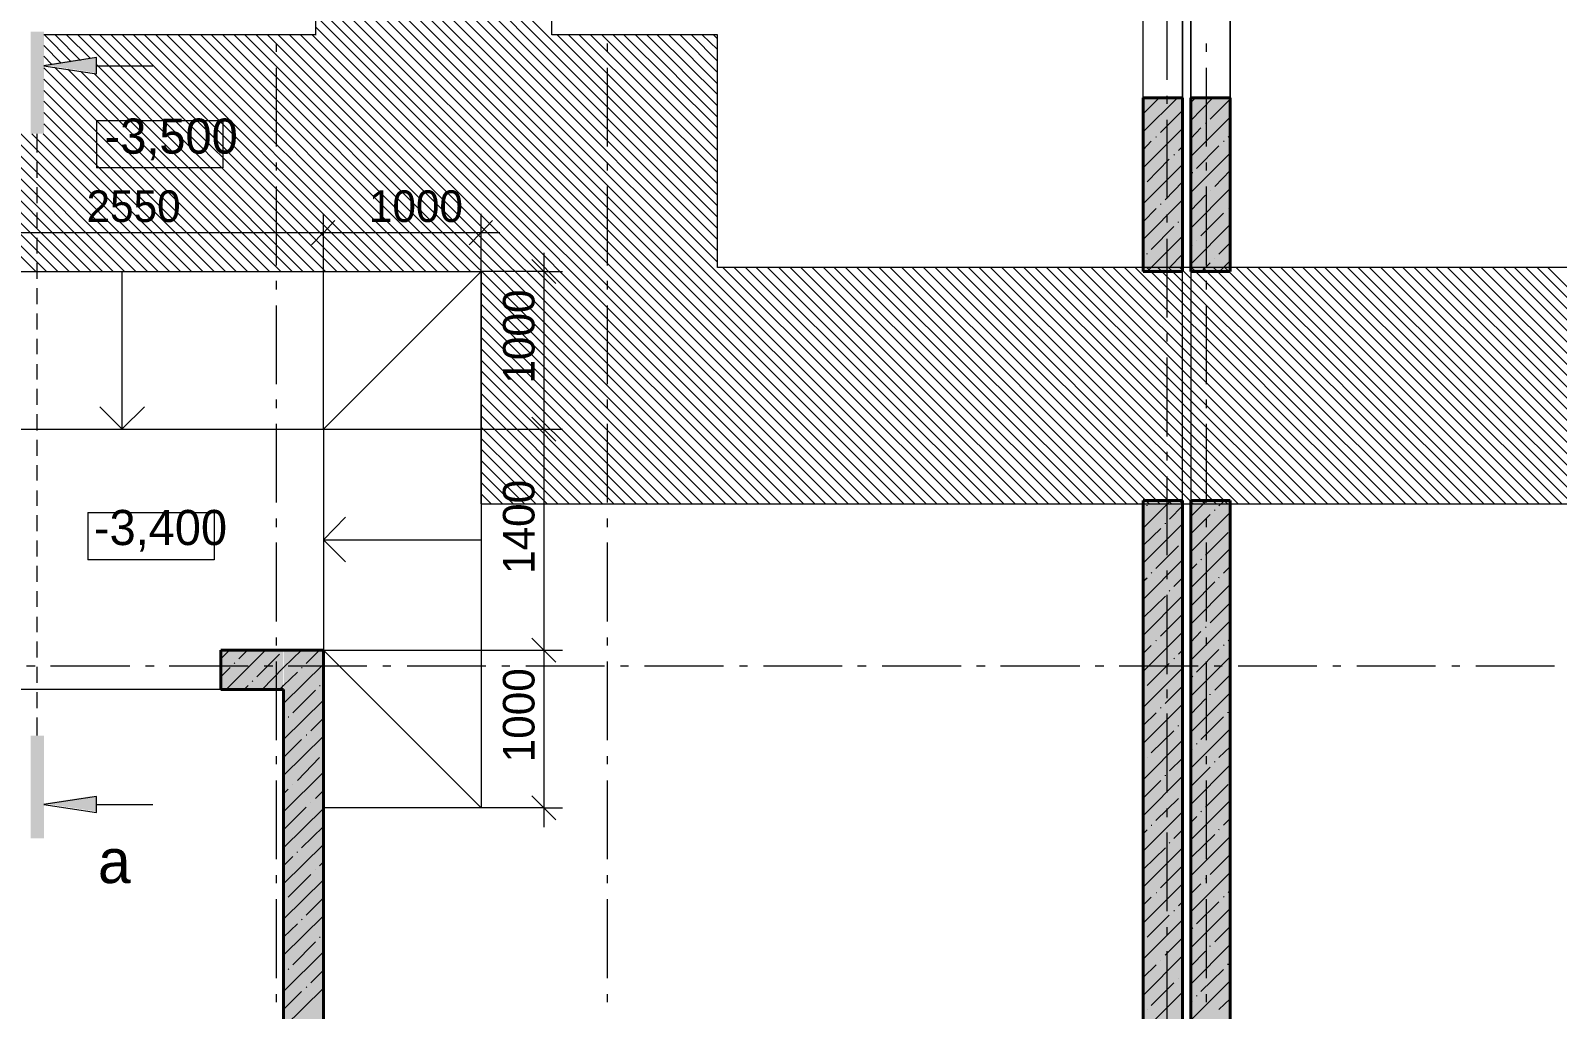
# Model space of a CAD drawing. Header units: millimetres. Extents: x -401725 to 250493, y 305116 to 802890.
# Drawn here: x -375106.196 to -375102.384, y 508978.104 to 508980.546 of the extents above; entities that cross this region are included whole.
import ezdxf

# ---------------------------------------------------------------- set-up
doc = ezdxf.new("R2010")
doc.units = ezdxf.units.MM
doc.layers.add('PDF _Геометрия', color=7, linetype='Continuous', true_color=0x1d1d1d)
doc.layers.add('PDF _Сплошная заливка', color=7, linetype='Continuous', true_color=0xffffff)
doc.layers.add('PDF _Текст', color=7, linetype='Continuous')

msp = doc.modelspace()

# ---------------------------------------------------------------- hatches: boundary and pattern name
at = {"layer": 'PDF _Сплошная заливка', "transparency": 33554559}
for points in [[(-375106.0453630557, 508980.4788341917), (-375106.0543114876, 508980.4775558442), (-375106.0643110807, 508980.4758892454), (-375106.0759772726, 508980.4742226466), (-375106.0859768658, 508980.4725560477), (-375106.1093092497, 508980.46922285), (-375106.1193088428, 508980.4675562512), (-375106.1309750347, 508980.4658896523), (-375106.1409746278, 508980.4642230535), (-375106.1632100743, 508980.4610465611), (-375106.1632100743, 508980.4607331504), (-375106.1409746278, 508980.4575566581), (-375106.1309750347, 508980.4558900592), (-375106.1193088428, 508980.4542234603), (-375106.1093092497, 508980.4525568615), (-375106.0859768658, 508980.4492236638), (-375106.0759772726, 508980.4475570649), (-375106.0643110807, 508980.4458904661), (-375106.0543114876, 508980.4442238673), (-375106.0426452957, 508980.4425572684), (-375106.0326457026, 508980.4408906696), (-375106.0326457026, 508980.4788341917)], [(-375106.0459564529, 508978.6354910927), (-375106.0543114876, 508978.6342975164), (-375106.0643110807, 508978.6326309175), (-375106.0759772726, 508978.6309643186), (-375106.0859768658, 508978.6292977198), (-375106.1093092497, 508978.6259645221), (-375106.1193088428, 508978.6242979232), (-375106.1309750347, 508978.6226313244), (-375106.1409746278, 508978.6209647256), (-375106.1632100743, 508978.6177882332), (-375106.1632100743, 508978.6174748225), (-375106.1409746278, 508978.6142983302), (-375106.1309750347, 508978.6126317313), (-375106.1193088428, 508978.6109651325), (-375106.1093092497, 508978.6092985336), (-375106.0859768658, 508978.6059653359), (-375106.0759772726, 508978.6042987371), (-375106.0643110807, 508978.6026321382), (-375106.0543114876, 508978.6009655393), (-375106.0426452957, 508978.5992989405), (-375106.0326457026, 508978.5976323417), (-375106.0326457026, 508978.6354910927)]]:
    msp.add_hatch(color=7, dxfattribs=at).paths.add_polyline_path(points)
h = msp.add_hatch(color=256, dxfattribs=at)
h.paths.add_polyline_path([(-375103.3210893739, 508979.9459108112), (-375103.3210893739, 508980.3787873981), (-375103.4180827143, 508980.3787873981), (-375103.4180827143, 508979.9459108112)])
h.paths.add_polyline_path([(-375103.3210893739, 508979.3742674057), (-375103.4180827143, 508979.3742674057), (-375103.4180827143, 508975.8510774372), (-375103.3210893739, 508975.8510774372)])
h = msp.add_hatch(color=256, dxfattribs=at)
h.paths.add_polyline_path([(-375103.2027608556, 508979.9459108112), (-375103.2027608556, 508980.3787424694), (-375103.2995727859, 508980.3787424694), (-375103.2995727859, 508979.9459108112)])
h.paths.add_polyline_path([(-375103.2027608556, 508979.3742674057), (-375103.2995727859, 508979.3742674057), (-375103.2995727859, 508975.831078251), (-375103.2027608556, 508975.831078251)])
h = msp.add_hatch(color=256, dxfattribs=at)
h.paths.add_polyline_path([(-375106.294301722, 508978.9026199311), (-375106.294301722, 508979.0004753931), (-375106.3715332351, 508979.0004753931), (-375106.3715332351, 508978.9026199311)])
h.paths.add_polyline_path([(-375105.5659980246, 508978.9026199311), (-375105.5659980246, 508979.0004753931), (-375105.7226583165, 508979.0004753931), (-375105.7226583165, 508978.9026199311)])

# ---------------------------------------------------------------- linework, layer by layer
at = {"layer": 'PDF _Геометрия', "color": 7, "lineweight": 9}
for points in [[(-375105.4846517247, 508985.0354281926), (-375105.4846517247, 508980.5353569837)], [(-375104.8945909608, 508980.5354061521), (-375104.8945909608, 508985.0355688474)], [(-375103.3197415142, 508975.8504619993), (-375103.3197415142, 508980.7723257839)], [(-375103.2996372119, 508980.7720903156), (-375103.2996372119, 508975.8306157038)], [(-375103.3596754606, 508980.6204357542), (-375103.3596754606, 508980.4237615771)], [(-375103.4180827143, 508980.3787984183), (-375103.4180827143, 508980.575454567)], [(-375103.3197415142, 508980.5754511486), (-375103.3197415142, 508980.3787794445)], [(-375103.2996372119, 508980.3787534896), (-375103.2996372119, 508980.5754239796)], [(-375103.201292621, 508979.9454053319), (-375103.201292621, 508980.5754223265), (-375103.201292621, 508980.3787403268)], [(-375105.4846517247, 508980.5354180201), (-375106.1630852895, 508980.5354180201)], [(-375104.4813863438, 508980.5354434514), (-375104.8947763246, 508980.5354434514)], [(-375104.4813863438, 508979.9554492498), (-375104.4813863438, 508980.5354238899)], [(-375105.5829963156, 508980.5137564736), (-375105.5829963156, 508980.4937538118)], [(-375104.7563158143, 508980.513758169), (-375104.7563158143, 508980.4937545408)], [(-375103.2613342605, 508980.5137683416), (-375103.2613342605, 508980.4937581521)], [(-375106.0315165522, 508980.4788341917), (-375106.1632146152, 508980.4588342002)], [(-375106.1632100743, 508980.4588350055), (-375106.0315120113, 508980.438835014)], [(-375106.0315165522, 508980.4388358193), (-375106.0315165522, 508980.4788358042)], [(-375106.0314012635, 508980.4587705795), (-375105.8913408985, 508980.4587705795)], [(-375105.5829963156, 508980.453764849), (-375105.5829963156, 508980.2571071041)], [(-375104.7563158143, 508980.4537487425), (-375104.7563158143, 508980.2570922444)], [(-375103.2613342605, 508980.4537546764), (-375103.2613342605, 508980.2571077722)], [(-375103.3197415142, 508980.3787873981), (-375103.4180876351, 508980.3787873981)], [(-375103.3596754606, 508980.3837736312), (-375103.3596754606, 508980.363759661)], [(-375103.201292621, 508980.3787424694), (-375103.2995718131, 508980.3787424694)], [(-375106.0315165522, 508980.3221620319), (-375106.0315165522, 508980.2038224575)], [(-375106.0314598037, 508980.3221094738), (-375105.7163852588, 508980.3221094738), (-375105.7163852588, 508980.2037802057)], [(-375103.3596754606, 508980.3237735296), (-375103.3596754606, 508980.1270993524)], [(-375105.5829963156, 508980.2170917058), (-375105.5829963156, 508980.197089044)], [(-375104.7563158143, 508980.2170925535), (-375104.7563158143, 508980.1970889253)], [(-375103.2613342605, 508980.2170959443), (-375103.2613342605, 508980.1971063204)], [(-375105.7163852588, 508980.2037834986), (-375106.0314598037, 508980.2037834986)], [(-375105.5829963156, 508980.1570992335), (-375105.5829963156, 508979.9604414885)], [(-375104.7563158143, 508980.1570839747), (-375104.7563158143, 508979.9604078385)], [(-375103.2613342605, 508980.1571043197), (-375103.2613342605, 508979.9604368624)], [(-375105.4648220806, 508979.5521250428), (-375105.4648220806, 508980.0421581663), (-375105.4648220806, 508980.0888133484)], [(-375105.0714471077, 508979.9454839042), (-375105.0714471077, 508980.0421361258), (-375105.0714471077, 508980.0888085654)], [(-375103.3596754606, 508980.0870919093), (-375103.3596754606, 508980.0670984451)], [(-375106.4697489741, 508980.0421581663), (-375105.4647794832, 508980.0421581663)], [(-375105.4646830561, 508980.0421174762), (-375105.0247201969, 508980.0421174762)], [(-375103.3596754606, 508980.0271113049), (-375103.3596754606, 508979.8304371278)], [(-375104.9146952631, 508979.9921144245), (-375104.9146952631, 508979.5521062662)], [(-375096.6063151362, 508979.9554348387), (-375104.4812743125, 508979.9554348387)], [(-375117.8880873258, 508979.9454776311), (-375105.0721350248, 508979.9454776311)], [(-375106.8631510737, 508979.9454776311), (-375105.0715441239, 508979.9454776311)], [(-375106.0229650817, 508979.6070820038), (-375105.967948437, 508979.552065359), (-375105.967948437, 508979.9454060158)], [(-375105.5829963156, 508979.9220909937), (-375105.5829963156, 508979.9004230385)], [(-375105.4648492073, 508979.5521357189), (-375105.0714700018, 508979.9454565616)], [(-375105.0714471077, 508979.3655059653), (-375105.0714471077, 508979.9454776311), (-375105.0714471077, 508978.6072101043)], [(-375104.9146952631, 508979.945442875), (-375105.0713103258, 508979.945442875)], [(-375104.9145698019, 508979.9454259208), (-375104.8679694197, 508979.9454259208)], [(-375104.7563158143, 508979.9220977754), (-375104.7563158143, 508979.9004239032)], [(-375103.2996372119, 508979.9454199868), (-375103.2996372119, 508979.373773184)], [(-375103.201292621, 508979.9454123574), (-375103.2995718131, 508979.9454123574)], [(-375103.2613342605, 508979.922090146), (-375103.2613342605, 508979.90043472)], [(-375105.5829963156, 508979.8604344657), (-375105.5829963156, 508979.6637767208)], [(-375104.7563158143, 508979.8604175115), (-375104.7563158143, 508979.6637413753)], [(-375103.2613342605, 508979.8604319225), (-375103.2613342605, 508979.6637644652)], [(-375103.3596754606, 508979.7904288369), (-375103.3596754606, 508979.7704353727)], [(-375103.3596754606, 508979.7304278875), (-375103.3596754606, 508979.5337742206)], [(-375105.9680738981, 508979.5521280895), (-375105.911443382, 508979.6071297699)], [(-375105.5829963156, 508979.6254253782), (-375105.5829963156, 508979.6037574231)], [(-375104.7563158143, 508979.6254321599), (-375104.7563158143, 508979.6037582877)], [(-375103.2613342605, 508979.6254389416), (-375103.2613342605, 508979.6037629501)], [(-375106.4697489741, 508979.5521458915), (-375105.4647794832, 508979.5521458915)], [(-375105.5829963156, 508979.5654346013), (-375105.5829963156, 508979.3687768564)], [(-375105.4648220806, 508979.5521458915), (-375105.4648220806, 508979.0004695112)], [(-375105.4647054546, 508979.5521119831), (-375104.9146952631, 508979.5521119831), (-375104.9146952631, 508979.0004398222)], [(-375104.9145698019, 508979.552085704), (-375104.8679694197, 508979.552085704)], [(-375104.7563158143, 508979.5654227334), (-375104.7563158143, 508979.3687465971)], [(-375103.2613342605, 508979.5654261242), (-375103.2613342605, 508979.36877922)], [(-375103.3596754606, 508979.4954264294), (-375103.3596754606, 508979.4737719697)], [(-375103.3596754606, 508979.4337648151), (-375103.3596754606, 508979.237090638)], [(-375106.0531719837, 508979.3437998425), (-375105.7381171652, 508979.3437998425), (-375105.7381171652, 508979.2254733266)], [(-375106.0529805821, 508979.3437464367), (-375106.0529805821, 508979.2254245004)], [(-375105.071569178, 508979.3654910589), (-375096.0163341326, 508979.3654910589)], [(-375103.2995727859, 508979.3737528454), (-375103.2012935938, 508979.3737528454)], [(-375103.201292621, 508979.3737528454), (-375103.201292621, 508975.633683668)], [(-375105.5829963156, 508979.3287606104), (-375105.5829963156, 508979.3070926552)], [(-375105.4096705015, 508979.2204254736), (-375105.4647237462, 508979.2754209701), (-375105.4096705015, 508979.3320911652)], [(-375104.7563158143, 508979.3287461994), (-375104.7563158143, 508979.3070919771)], [(-375103.2613342605, 508979.3287665444), (-375103.2613342605, 508979.3070905529)], [(-375105.5829963156, 508979.2687689858), (-375105.5829963156, 508979.0720920957)], [(-375105.4648492073, 508979.2754718328), (-375105.0714700018, 508979.2754718328)], [(-375104.7563158143, 508979.2687571179), (-375104.7563158143, 508979.0720809816)], [(-375103.2613342605, 508979.2687545747), (-375103.2613342605, 508979.0721076705)], [(-375105.7381171652, 508979.2254798012), (-375106.0531719837, 508979.2254798012)], [(-375103.3596754606, 508979.1987642047), (-375103.3596754606, 508979.1771097451)], [(-375103.4180827143, 508978.9921178153), (-375103.4180827143, 508979.1504539525)], [(-375103.3197415142, 508979.1504582694), (-375103.3197415142, 508978.992118962)], [(-375103.2996372119, 508978.992080516), (-375103.2996372119, 508979.1504193721)], [(-375103.201292621, 508979.150412493), (-375103.201292621, 508978.992073802)], [(-375103.3596754606, 508979.1387632553), (-375103.3596754606, 508978.9404280888)], [(-375105.4648220806, 508979.0004923473), (-375105.721540876, 508979.0004923473)], [(-375105.721274853, 508979.0004109672), (-375105.721274853, 508978.9020792652)], [(-375105.5829963156, 508979.0320949949), (-375105.5829963156, 508979.0120923331)], [(-375105.4648492073, 508979.0004804794), (-375105.0714700018, 508978.6071596367)], [(-375105.4648220806, 508978.6071487397), (-375105.4648220806, 508979.0005088)], [(-375105.4647054546, 508979.0004482664), (-375104.9146952631, 508979.0004482664), (-375104.9146952631, 508978.5587585961)], [(-375104.9145698019, 508979.0004160534), (-375104.8679694197, 508979.0004160534)], [(-375104.7563158143, 508979.0320805839), (-375104.7563158143, 508979.0120769556)], [(-375103.2613342605, 508979.0320949949), (-375103.2613342605, 508979.0121053709)], [(-375106.1847385303, 508978.9604456555), (-375106.2063269618, 508978.9604456555)], [(-375105.948115402, 508978.960482107), (-375106.1463842133, 508978.960482107)], [(-375105.8880771533, 508978.9604532848), (-375105.9096856331, 508978.9604532848)], [(-375105.6530850201, 508978.960455828), (-375105.8498038718, 508978.960455828)], [(-375105.5914191672, 508978.9604693914), (-375105.6130440502, 508978.9604693914)], [(-375105.5829963156, 508978.9720847207), (-375105.5829963156, 508978.7754269757)], [(-375105.356427034, 508978.9604583711), (-375105.553095023, 508978.9604583711)], [(-375105.2963887852, 508978.9604481986), (-375105.3164786765, 508978.9604481986)], [(-375105.059765657, 508978.960470239), (-375105.2563463319, 508978.960470239)], [(-375104.9997274083, 508978.9604524372), (-375105.019811853, 508978.9604524372)], [(-375104.7631076709, 508978.960470239), (-375104.9597610331, 508978.960470239)], [(-375104.7563158143, 508978.9720915023), (-375104.7563158143, 508978.7754153662)], [(-375104.7030694222, 508978.9604515894), (-375104.7231447752, 508978.9604515894)], [(-375104.4664462939, 508978.960476173), (-375104.6631395388, 508978.960476173)], [(-375104.4064080452, 508978.9604643051), (-375104.4264706614, 508978.9604643051)], [(-375104.169784917, 508978.9604719345), (-375104.3664852522, 508978.9604719345)], [(-375104.1097466683, 508978.9604541326), (-375104.1313966012, 508978.9604541326)], [(-375103.8731269308, 508978.9604770208), (-375104.0697808944, 508978.9604770208)], [(-375103.8130886822, 508978.9604651528), (-375103.8347331685, 508978.9604651528)], [(-375103.5764655539, 508978.9604804116), (-375103.7748947081, 508978.9604804116)], [(-375103.5164273052, 508978.9604609142), (-375103.5380626998, 508978.9604609142)], [(-375103.281435172, 508978.9604693914), (-375103.4781451802, 508978.9604693914)], [(-375103.2613342605, 508978.9721025226), (-375103.2613342605, 508978.7754350653)], [(-375103.2213969233, 508978.9604507417), (-375103.2413700848, 508978.9604507417)], [(-375102.9847771858, 508978.9604600666), (-375103.1813650726, 508978.9604600666)], [(-375102.9247389372, 508978.960455828), (-375102.9446811572, 508978.960455828)], [(-375102.6881158089, 508978.9604770208), (-375102.8847380216, 508978.9604770208)], [(-375102.6280775602, 508978.9604549803), (-375102.6479851936, 508978.9604549803)], [(-375102.3914544319, 508978.960470239), (-375102.5881019001, 508978.960470239)], [(-375105.5647942757, 508978.9021418224), (-375106.3715615717, 508978.9021418224)], [(-375105.721274853, 508978.9020748533), (-375106.2929708165, 508978.9020748533)], [(-375105.5647942757, 508977.2871524358), (-375105.5647942757, 508978.902200153)], [(-375103.3596754606, 508978.9021011323), (-375103.3596754606, 508978.8804261666)], [(-375103.3596754606, 508978.8421001829), (-375103.3596754606, 508978.6454260058)], [(-375105.5829963156, 508978.7354293794), (-375105.5829963156, 508978.7154267176)], [(-375104.7563158143, 508978.7354149683), (-375104.7563158143, 508978.7154113401)], [(-375103.2613342605, 508978.7354234455), (-375103.2613342605, 508978.7154338214)], [(-375105.5829963156, 508978.6754191052), (-375105.5829963156, 508978.4787613602)], [(-375104.7563158143, 508978.6754258869), (-375104.7563158143, 508978.4787497506)], [(-375103.2613342605, 508978.6754309731), (-375103.2613342605, 508978.4787635158)], [(-375106.0315165522, 508978.6355088947), (-375106.1632146152, 508978.6155089032)], [(-375106.0315165522, 508978.59551137), (-375106.0315165522, 508978.6355113549)], [(-375106.1632100743, 508978.6155097085), (-375106.0315120113, 508978.5955097169)], [(-375106.0314012635, 508978.6154206989), (-375105.8913408985, 508978.6154206989)], [(-375105.0714471077, 508978.6071385673), (-375105.4648263133, 508978.6071385673)], [(-375104.9146952631, 508978.6070970295), (-375105.0713103258, 508978.6070970295)], [(-375104.9145698019, 508978.6070766844), (-375104.8679694197, 508978.6070766844)], [(-375103.3596754606, 508978.6054389077), (-375103.3596754606, 508978.5837639419)], [(-375103.3596754606, 508978.5454371105), (-375103.3596754606, 508978.3487629335)], [(-375105.5829963156, 508978.4387646116), (-375105.5829963156, 508978.4187619498)], [(-375104.7563158143, 508978.4387493528), (-375104.7563158143, 508978.4187457247)], [(-375103.2613342605, 508978.4387510482), (-375103.2613342605, 508978.4187614243)], [(-375105.5829963156, 508978.3787534896), (-375105.5829963156, 508978.1820957448)], [(-375104.7563158143, 508978.3787602714), (-375104.7563158143, 508978.1820841351)], [(-375103.2613342605, 508978.3787594236), (-375103.2613342605, 508978.1821125194)], [(-375103.3596754606, 508978.3087554902), (-375103.3596754606, 508978.2887620261)], [(-375103.3596754606, 508978.2487748859), (-375103.3596754606, 508978.0521007088)], [(-375105.5829963156, 508978.1420998438), (-375105.5829963156, 508978.122097182)], [(-375104.7563158143, 508978.1420837373), (-375104.7563158143, 508978.1220801091)], [(-375103.2613342605, 508978.1421006916), (-375103.2613342605, 508978.1220905021)]]:
    msp.add_lwpolyline(points, dxfattribs=at)
at = {"layer": 'PDF _Геометрия', "color": 9, "lineweight": 9, "true_color": 0xc3c3c3}
for points in [[(-375104.4813863438, 508980.1087814302), (-375105.4847388667, 508981.112074503)], [(-375104.4813863438, 508980.0804424681), (-375105.4847388667, 508981.0837553781)], [(-375104.4813863438, 508980.0521221556), (-375105.4847388667, 508981.0570798781)], [(-375104.4813863438, 508980.0254472492), (-375105.4847388667, 508981.028740322)], [(-375104.4813863438, 508979.9971074393), (-375105.4847388667, 508981.0004203493)], [(-375104.4813863438, 508979.9687871268), (-375105.4847388667, 508980.9737448493)], [(-375103.9046380257, 508979.3654266328), (-375105.4846536926, 508980.9453818505)], [(-375103.9331651796, 508979.3654919065), (-375105.4848461107, 508980.9171526652)], [(-375103.9597866802, 508979.3654707138), (-375105.4847891568, 508980.8887615628)], [(-375104.0162950624, 508979.3654105263), (-375105.4846514339, 508980.8337668978)], [(-375103.9880425667, 508979.3654512165), (-375105.4845985491, 508980.862087759)], [(-375104.0448188254, 508979.3654851249), (-375105.4848200858, 508980.8055264759)], [(-375104.0714437169, 508979.3654698661), (-375105.4847411822, 508980.7788073882)], [(-375104.1279487082, 508979.3654088309), (-375105.4847621206, 508980.7221420227)], [(-375104.0996962126, 508979.3654393485), (-375105.4847287633, 508980.7504718992)], [(-375104.1548448671, 508979.3655003837), (-375105.4848862495, 508980.6938401059)], [(-375104.1830973628, 508979.3654647798), (-375105.4848098835, 508980.6671773006)], [(-375104.2113498584, 508979.3654249374), (-375105.4846447127, 508980.6386997891)], [(-375104.2379747499, 508979.3654274805), (-375105.4847655354, 508980.6104610898)], [(-375104.2664985129, 508979.3654834295), (-375105.4848979661, 508980.5838828827)], [(-375106.1831075352, 508979.94546322), (-375106.774885105, 508980.5354947024)], [(-375106.1564860346, 508979.9454818696), (-375106.7464764385, 508980.5354534653)], [(-375106.1279588807, 508979.9454182914), (-375106.7179839574, 508980.535443368)], [(-375106.0997063851, 508979.945436941), (-375106.691392802, 508980.5354479158)], [(-375106.0730814936, 508979.945451352), (-375106.663039717, 508980.5354849624)], [(-375106.0448289979, 508979.9454878036), (-375106.6347522406, 508980.5355053774)], [(-375106.0163052349, 508979.945425073), (-375106.6078914001, 508980.5354256288)], [(-375105.9896803434, 508979.945436941), (-375106.579719574, 508980.5354573179)], [(-375105.9614278477, 508979.9454538952), (-375106.5514292719, 508980.5354742486)], [(-375105.9331753521, 508979.9454903468), (-375106.5231379526, 508980.535490781)], [(-375105.9046481982, 508979.9454276162), (-375106.4962758687, 508980.5354071498)], [(-375105.8780266976, 508979.9454343978), (-375106.4680981654, 508980.5354489841)], [(-375106.0948167909, 508980.468810015), (-375106.1614666767, 508980.5354787246)], [(-375106.0714538894, 508980.4721406696), (-375106.134764636, 508980.5354702643)], [(-375106.0464599929, 508980.4771421615), (-375106.1064262691, 508980.5354678528)], [(-375105.4881849821, 508979.9454861082), (-375106.0782207155, 508980.5355026813)], [(-375105.4596578282, 508979.9454335502), (-375106.0496380596, 508980.5354137815)], [(-375105.4314053326, 508979.9454581338), (-375106.0230601428, 508980.5354395477)], [(-375105.4047838319, 508979.9454716971), (-375105.9948424765, 508980.5354725891)], [(-375105.3765279454, 508979.9454945853), (-375105.9665282059, 508980.5354948458)], [(-375105.3480041824, 508979.945436941), (-375105.9396806593, 508980.535397047)], [(-375105.3213826817, 508979.9454445704), (-375105.9114560997, 508980.5354407634)], [(-375105.2931267952, 508979.9454818696), (-375105.8831388889, 508980.535455346)], [(-375105.2646030322, 508979.9454013372), (-375105.8563579455, 508980.5354351042)], [(-375105.2379781407, 508979.9454208345), (-375105.8278645921, 508980.5354040869)], [(-375105.2097256451, 508979.9454538952), (-375105.7997414919, 508980.5354116334)], [(-375105.1814731494, 508979.9454861082), (-375105.771488262, 508980.5355012208)], [(-375105.1529459956, 508979.9454191391), (-375105.7446414091, 508980.5354262218)], [(-375105.1263244949, 508979.9454284639), (-375105.7164002823, 508980.5354459838)], [(-375105.0980719992, 508979.9454547429), (-375105.6880796753, 508980.5354624189)], [(-375104.4898091954, 508979.3654732569), (-375105.6615567897, 508980.5354971202)], [(-375104.4612854324, 508979.3654139172), (-375105.6328458232, 508980.5354077762)], [(-375104.4330295459, 508979.3654325668), (-375105.6045992404, 508980.5353946564)], [(-375104.4064080452, 508979.3654512165), (-375105.5779853478, 508980.5354593087)], [(-375104.3781555496, 508979.3654868203), (-375105.5497387649, 508980.5354596843)], [(-375104.3496283957, 508979.3654198512), (-375105.5212158284, 508980.5353557256)], [(-375104.3230068951, 508979.365429176), (-375105.4930036865, 508980.5354060326)], [(-375104.2947510086, 508979.3654579981), (-375105.4846790634, 508980.5554259564)], [(-375104.4813863438, 508980.1354563366), (-375104.8813005191, 508980.5354299619)], [(-375104.4813863438, 508980.1637766491), (-375104.8529616994, 508980.5354312602)], [(-375104.4813863438, 508980.1921156112), (-375104.8264064592, 508980.5354314323)], [(-375104.4813863438, 508980.2187922131), (-375104.7980676395, 508980.5354338661)], [(-375104.4813863438, 508980.2471108302), (-375104.7697288197, 508980.5354334986)], [(-375104.4813863438, 508980.2754514877), (-375104.74139, 508980.5354353364)], [(-375104.4813863438, 508980.3037904499), (-375104.7146365744, 508980.5354354788)], [(-375104.4813863438, 508980.3304458589), (-375104.6862977705, 508980.535436555)], [(-375104.4813863438, 508980.3587856687), (-375104.6579589488, 508980.5354375451)], [(-375104.4813863438, 508980.3871254786), (-375104.6314036947, 508980.5354385352)], [(-375104.4813863438, 508980.4137808877), (-375104.6030648909, 508980.5354396114)], [(-375104.4813863438, 508980.4421206975), (-375104.5747260692, 508980.5354406094)], [(-375104.4813863438, 508980.4704401623), (-375104.5463872574, 508980.5354410759)], [(-375104.4813863438, 508980.4987799721), (-375104.5196338318, 508980.5354420739)], [(-375104.4813863438, 508980.5254548786), (-375104.49129502, 508980.5354428241)], [(-375106.1198106874, 508980.4654878376), (-375106.1630801627, 508980.5088137531)], [(-375105.6547160151, 508979.9454377887), (-375106.1631292257, 508980.4537937045)], [(-375106.1431735888, 508980.4621554876), (-375106.1630994481, 508980.4821565387)], [(-375105.6264635194, 508979.9454683063), (-375106.1364749575, 508980.4554797444)], [(-375105.5998386279, 508979.9454971284), (-375106.1032232931, 508980.4505080953)], [(-375105.5164374777, 508979.9454598292), (-375106.0315195192, 508980.4621532928)], [(-375105.6829685107, 508979.945425073), (-375106.1630174012, 508980.4253976289)], [(-375105.5713148649, 508979.9454284639), (-375106.0713156393, 508980.4454292383)], [(-375105.5430623692, 508979.9454564383), (-375106.0381390979, 508980.4404565422)], [(-375105.7098646696, 508979.9455089964), (-375106.1632305947, 508980.3971781375)], [(-375105.7381171652, 508979.945475088), (-375106.163079284, 508980.370494349)], [(-375105.7663696609, 508979.9454411796), (-375106.1629336245, 508980.3421002938)], [(-375105.7946255474, 508979.9454081188), (-375106.1628885109, 508980.3137471456)], [(-375105.8497742019, 508979.9454700017), (-375106.1930883614, 508980.2888031583)], [(-375105.8215183154, 508979.9455047578), (-375106.1647592807, 508980.2888217187)], [(-375103.87638553, 508979.3654571504), (-375104.4681024357, 508979.9554176905)], [(-375103.8497640294, 508979.3654664753), (-375104.439755281, 508979.9554577268)], [(-375103.8215081429, 508979.3654902111), (-375104.4113878177, 508979.9554709723)], [(-375103.7929843799, 508979.3654147649), (-375104.3846348522, 508979.9554459649)], [(-375103.7663594884, 508979.3654308714), (-375104.3564179815, 508979.9554285984)], [(-375103.7381069927, 508979.3654673229), (-375104.3280511964, 508979.9554318199)], [(-375103.7098544971, 508979.3654995359), (-375104.2999478735, 508979.9555117887)], [(-375103.681330734, 508979.3654308714), (-375104.27293259, 508979.9554283592)], [(-375103.6547058425, 508979.3654520641), (-375104.2447689768, 508979.9554745688)], [(-375103.6264533469, 508979.3654749523), (-375104.2163983983, 508979.9554810305)], [(-375103.597926193, 508979.365396963), (-375104.1895845219, 508979.9554061472)], [(-375103.5713046924, 508979.3654257851), (-375104.1614180265, 508979.9554371984)], [(-375103.5430521967, 508979.3654376531), (-375104.1330446742, 508979.9554505448)], [(-375103.5147963102, 508979.3654673229), (-375104.1065039302, 508979.9554604482)], [(-375103.4862725472, 508979.365417308), (-375104.0778588632, 508979.955389819)], [(-375103.4596476557, 508979.3654274805), (-375104.0496804998, 508979.9554193965)], [(-375103.43139516, 508979.3654461302), (-375104.0213034175, 508979.9554362504)], [(-375103.4031426643, 508979.3654825817), (-375103.9947684379, 508979.9554495955)], [(-375103.3765177729, 508979.3655003837), (-375103.9665838015, 508979.9554844117)], [(-375103.3479940098, 508979.3654308714), (-375103.9379328005, 508979.9554106644)], [(-375103.3197415142, 508979.3654563027), (-375103.9114607635, 508979.9554713987)], [(-375103.2931166227, 508979.3654791909), (-375103.8830033004, 508979.9554480726)], [(-375103.2645928597, 508979.3653986584), (-375103.8546158033, 508979.9554421881)], [(-375103.236340364, 508979.3654325668), (-375103.828084681, 508979.9554479695)], [(-375103.2080844775, 508979.3654622367), (-375103.7996982718, 508979.9554692825)], [(-375103.1814629768, 508979.3654664753), (-375103.7715020641, 508979.9555055625)], [(-375103.1529392138, 508979.3654122218), (-375103.7430508404, 508979.9554207067)], [(-375103.1246833273, 508979.365429176), (-375103.7163123557, 508979.9554268177)], [(-375103.0980618267, 508979.3654596935), (-375103.688109875, 508979.9554664302)], [(-375103.069809331, 508979.3654893634), (-375103.6597209227, 508979.9554836461)], [(-375103.0412821772, 508979.3654190034), (-375103.6329193187, 508979.9554000825)], [(-375103.0146606765, 508979.3654342622), (-375103.6047105648, 508979.9554427373)], [(-375102.98640479, 508979.365449521), (-375103.5763155092, 508979.9554431988)], [(-375102.9581522944, 508979.3654825817), (-375103.5481302968, 508979.9554605841)], [(-375102.9296285313, 508979.3654156126), (-375103.521395067, 508979.9554373904)], [(-375102.9030036398, 508979.3654300237), (-375103.4929063655, 508979.9554159095)], [(-375102.8747511442, 508979.365449521), (-375103.4647190115, 508979.9554381475)], [(-375102.8464986485, 508979.3654859726), (-375103.4382567658, 508979.9555158376)], [(-375102.8196024897, 508979.3654088309), (-375103.4094901636, 508979.9553798705)], [(-375102.791349994, 508979.3654359577), (-375103.3813604973, 508979.9554673376)], [(-375102.7630974983, 508979.3654588459), (-375103.3548400139, 508979.9554897812)], [(-375102.7348416119, 508979.3654969928), (-375103.3264381132, 508979.9554849471)], [(-375102.7079488438, 508979.3654190034), (-375103.2979348224, 508979.9554258447)], [(-375102.6796929573, 508979.3654486733), (-375103.2697388863, 508979.955452778)], [(-375102.6514404617, 508979.3654724092), (-375103.2430115278, 508979.9554729327)], [(-375102.624818961, 508979.3654919065), (-375103.2147732313, 508979.9554880688)], [(-375102.5962918072, 508979.365411374), (-375103.1863038237, 508979.9554233906)], [(-375102.5680393115, 508979.3654427393), (-375103.1597877485, 508979.9554279044)], [(-375102.54141442, 508979.3654656275), (-375103.1313298611, 508979.955465119)], [(-375102.5131619244, 508979.3654851249), (-375103.1031329707, 508979.9554771524)], [(-375102.4846381613, 508979.3654274805), (-375103.0746640717, 508979.9554113295)], [(-375102.4563856657, 508979.3654376531), (-375103.047999465, 508979.9554718498)], [(-375102.4297607742, 508979.3654579981), (-375103.0196836665, 508979.955444117)], [(-375102.4015082785, 508979.3654995359), (-375102.991483894, 508979.9554751514)], [(-375102.3729811247, 508979.3654206989), (-375102.9647569087, 508979.9554441952)], [(-375102.346359624, 508979.3654444347), (-375102.9364385247, 508979.9554177255)], [(-375102.3181071284, 508979.3654698661), (-375102.9080843928, 508979.9554893995)], [(-375102.2898512419, 508979.3654902111), (-375102.881571327, 508979.9555172108)], [(-375102.2629584738, 508979.3654215466), (-375102.853034594, 508979.9554552664)], [(-375102.2347059782, 508979.3654520641), (-375102.8248304772, 508979.9554706036)], [(-375102.2064500917, 508979.3654766477), (-375102.7964102027, 508979.9554791633)], [(-375102.178197596, 508979.3654961451), (-375102.7699030709, 508979.955503109)], [(-375102.1513014372, 508979.3654240897), (-375102.7413546395, 508979.955434756)], [(-375102.1230489415, 508979.3654529119), (-375102.7131476405, 508979.9554453122)], [(-375102.0947964459, 508979.3654766477), (-375102.6864297127, 508979.9554712416)], [(-375102.0681715544, 508979.3654986882), (-375102.6581462756, 508979.9554947295)], [(-375102.0396477913, 508979.3654181557), (-375102.629665805, 508979.9554148985)], [(-375102.0113952957, 508979.3654461302), (-375102.6029492336, 508979.9554214745)], [(-375101.9831394092, 508979.3654673229), (-375102.5747952592, 508979.9555004218)], [(-375101.9565179085, 508979.3654851249), (-375102.5464481802, 508979.955479494)], [(-375101.9279941455, 508979.365423242), (-375102.5179648273, 508979.9553939238)], [(-375101.899738259, 508979.3654486733), (-375102.4915193454, 508979.9554747339)], [(-375101.8731167584, 508979.3654664753), (-375102.4631662901, 508979.9554517569)], [(-375101.8448642627, 508979.3655003837), (-375102.4347962003, 508979.95551802)], [(-375101.8163371088, 508979.3654359577), (-375102.4080227808, 508979.955448264)], [(-375104.5180616911, 508979.3654512165), (-375105.07136435, 508979.9188132618)], [(-375104.5446865826, 508979.3654401962), (-375105.0714067966, 508979.8921010746)], [(-375104.5729390782, 508979.3654139172), (-375105.0713430453, 508979.8637585995)], [(-375104.6014628413, 508979.3654868203), (-375105.0714009075, 508979.8355038539)], [(-375104.6280877327, 508979.3654664753), (-375105.0713835871, 508979.8071248732)], [(-375104.6563402284, 508979.3654359577), (-375105.0712649559, 508979.7804395169)], [(-375104.7114888829, 508979.3654961451), (-375105.071586768, 508979.7238230688)], [(-375104.6845961149, 508979.3654028969), (-375105.0711562642, 508979.7520418017)], [(-375104.7397413786, 508979.3654596935), (-375105.0714144438, 508979.6971327587)], [(-375104.7679972651, 508979.365423242), (-375105.0712612778, 508979.6687461771)], [(-375104.7965210281, 508979.3655054699), (-375105.071460259, 508979.6405035724)], [(-375104.8231459196, 508979.3654868203), (-375105.071377422, 508979.6137967549)], [(-375104.8513984152, 508979.3654461302), (-375105.0714007439, 508979.5854484588)], [(-375104.8796509109, 508979.3654240897), (-375105.0712768066, 508979.5570891249)], [(-375104.9347995654, 508979.3654749523), (-375105.0713822618, 508979.5021358076)], [(-375104.9062758024, 508979.3653986584), (-375105.0713341966, 508979.5287360548)], [(-375104.9630520611, 508979.3654486733), (-375105.0714034506, 508979.473780544)], [(-375105.0179294482, 508979.3654088309), (-375105.0713289369, 508979.418730366)], [(-375104.9913045567, 508979.3654215466), (-375105.0712784134, 508979.4454149051)], [(-375105.0464532112, 508979.3654808863), (-375105.0713772564, 508979.3904828191)]]:
    msp.add_lwpolyline(points, dxfattribs=at)
at = {"layer": 'PDF _Геометрия', "lineweight": 9}
for points in [[(-375103.4181132319, 508980.3388051322), (-375103.3781469665, 508980.3788123886)], [(-375103.4180148974, 508980.2937747503), (-375103.3330493782, 508980.3787813074)], [(-375103.2997016379, 508980.3221221894), (-375103.2447635738, 508980.3787886421)], [(-375103.2963820036, 508980.3704221908), (-375103.2879562486, 508980.3787451927)], [(-375103.2513617941, 508980.3254214788), (-375103.201295039, 508980.3754264251)], [(-375103.3747613167, 508980.2921276487), (-375103.3197367691, 508980.3471316689)], [(-375103.4180827143, 508980.2037843463), (-375103.3197365933, 508980.3021304673)], [(-375103.2997253738, 508980.2770841781), (-375103.274643273, 508980.3037493295)], [(-375103.2995727859, 508980.2320877046), (-375103.2012935938, 508980.3304287055)], [(-375103.2629788189, 508980.3154244288), (-375103.2613335823, 508980.3154244288)], [(-375103.4180521967, 508980.2487638656), (-375103.3979790478, 508980.2704346734)], [(-375103.3863071338, 508980.2804233098), (-375103.3846678312, 508980.2821035949)], [(-375103.3298021425, 508980.2471243935), (-375103.3197416837, 508980.2571232576)], [(-375103.2847853239, 508980.2021414834), (-375103.2298189675, 508980.2588165317)], [(-375103.2181552783, 508980.2704796656), (-375103.2165078377, 508980.2704796656)], [(-375103.2062398595, 508980.2804233098), (-375103.2012949946, 508980.2854093819)], [(-375103.4081238113, 508980.168822222), (-375103.3531560603, 508980.2254923326)], [(-375103.341486984, 508980.2354887191), (-375103.3398454774, 508980.2371507446)], [(-375103.2995727859, 508980.1420922144), (-375103.2012935938, 508980.2404126138)], [(-375103.4180827143, 508980.1137990287), (-375103.3197365933, 508980.2121246119)], [(-375103.2963921761, 508980.1921300223), (-375103.2947484654, 508980.1921300223)], [(-375103.2396159174, 508980.1570916041), (-375103.2012932143, 508980.197083199)], [(-375103.363059521, 508980.1237960786), (-375103.3197379538, 508980.1687807012)], [(-375103.2995727859, 508980.0537455212), (-375103.2012935938, 508980.1520865221)], [(-375103.2512804139, 508980.1470725136), (-375103.2512804139, 508980.1470725136)], [(-375103.4180827143, 508980.0254548786), (-375103.3197365933, 508980.1238009995)], [(-375103.3746189013, 508980.1120824149), (-375103.3746189013, 508980.1137427237)], [(-375103.2995693951, 508980.0970770913), (-375103.262962884, 508980.1354111007)], [(-375103.4180589784, 508980.0687457586), (-375103.3863007759, 508980.1020816265)], [(-375103.3297919699, 508980.067142738), (-375103.3297919699, 508980.0688052784)], [(-375103.2747687766, 508980.0338014362), (-375103.2181380062, 508980.0904733926)], [(-375103.2064568733, 508980.1021455524), (-375103.2064568733, 508980.1021455524)], [(-375103.408022086, 508979.9454471135), (-375103.3197364279, 508980.0337943642)], [(-375103.3981004823, 508980.0004864134), (-375103.3414743532, 508980.057153578)], [(-375103.2995727859, 508979.963750031), (-375103.2012935938, 508980.0620910319)], [(-375103.4080322586, 508979.9887651203), (-375103.4080322586, 508979.9904441889)], [(-375103.3530022835, 508979.9554450112), (-375103.3197411731, 508979.9887882458)], [(-375103.2996643386, 508980.008768545), (-375103.2963772564, 508980.01211726)], [(-375103.284697162, 508980.0237789549), (-375103.284697162, 508980.0237789549)], [(-375103.2297282221, 508979.9887422321), (-375103.2012952489, 508980.0170927909)], [(-375103.2728834684, 508979.9454191391), (-375103.251283063, 508979.9670812599)], [(-375103.2395989632, 508979.9787341619), (-375103.2395989632, 508979.9787341619)], [(-375103.2278734315, 508979.9454123574), (-375103.2012947826, 508979.9720734207)], [(-375103.4179301264, 508979.3054172063), (-375103.349623587, 508979.3737442623)], [(-375103.4080322586, 508979.3604446382), (-375103.4080322586, 508979.3621032304)], [(-375103.397998757, 508979.3721133733), (-375103.3947211691, 508979.3737726522)], [(-375103.3530022835, 508979.3271253768), (-375103.3197411731, 508979.3604480799)], [(-375103.2996033035, 508979.3337824474), (-375103.2597022059, 508979.373786385)], [(-375103.2995727859, 508979.2454145614), (-375103.2012935938, 508979.3437555623)], [(-375103.2395989632, 508979.3487436901), (-375103.2395989632, 508979.3504106937)], [(-375103.2296400602, 508979.3604158161), (-375103.2146056177, 508979.373740863)], [(-375103.4180827143, 508979.2171222234), (-375103.3197365933, 508979.3154683443)], [(-375103.4178657004, 508979.2620729206), (-375103.3746156801, 508979.3037446226)], [(-375103.3629374506, 508979.315397302), (-375103.3629374506, 508979.3170786299)], [(-375103.2996270393, 508979.2904067964), (-375103.251283275, 508979.3387505608)], [(-375103.2631076709, 508979.2371442977), (-375103.2064594165, 508979.2938131515)], [(-375103.3864393766, 508979.2038013006), (-375103.3297898506, 508979.2604713537)], [(-375103.2995727859, 508979.1554199189), (-375103.2012935938, 508979.2537403183)], [(-375103.2746602696, 508979.2254348726), (-375103.2730155417, 508979.2271001596)], [(-375103.4180827143, 508979.1271148652), (-375103.3197365933, 508979.2254609862)], [(-375103.3979885845, 508979.1921088296), (-375103.3963499601, 508979.1937679368)], [(-375103.2996982471, 508979.200438433), (-375103.284694746, 508979.215441934)], [(-375103.2179823454, 508979.1920732257), (-375103.2012934263, 508979.2087415412)], [(-375103.4180657601, 508979.172102014), (-375103.4080323009, 508979.180435928)], [(-375103.3415039383, 508979.1587938068), (-375103.3197404969, 508979.1804545903)], [(-375103.2995727859, 508979.0654244288), (-375103.2012935938, 508979.1637448281)], [(-375103.2961955073, 508979.1137422321), (-375103.239599705, 508979.1703997773)], [(-375103.2298367291, 508979.1804977388), (-375103.2281897971, 508979.1821652574)], [(-375103.4180827143, 508979.0371295476), (-375103.3197365933, 508979.1354551308)], [(-375103.4178860455, 508979.0820802448), (-375103.3629353334, 508979.1354111431)], [(-375103.3531650439, 508979.1471759343), (-375103.3515242155, 508979.1488372731)], [(-375103.2513617941, 508979.0687406723), (-375103.201295039, 508979.1187456187)], [(-375103.3747613167, 508979.0354663396), (-375103.3197367691, 508979.0904498282)], [(-375103.2995727859, 508978.9754077459), (-375103.2012935938, 508979.0737487467)], [(-375103.4180827143, 508978.9471230372), (-375103.3197365933, 508979.0454691581)], [(-375103.2997253738, 508979.0204143919), (-375103.274643273, 508979.0470795433)], [(-375103.2629788189, 508979.0571041502), (-375103.2613335823, 508979.0587699522)], [(-375105.721552902, 508978.9788138467), (-375105.6998115436, 508979.0004789196)], [(-375105.707925108, 508978.9020731579), (-375105.6096150574, 508979.0004214537)], [(-375105.6762953337, 508978.9787841768), (-375105.6547135567, 508979.0004423494)], [(-375105.5647739306, 508978.9571099146), (-375105.5196972425, 508979.00044108)], [(-375105.5080247987, 508978.9670688176), (-375105.4746009299, 508979.0003966409)], [(-375103.4180521967, 508978.9920898408), (-375103.3979790478, 508979.0120810586)], [(-375103.3863071338, 508979.0237620007), (-375103.3846678312, 508979.0254217945)], [(-375103.3298021425, 508978.9904630844), (-375103.3197416837, 508979.0004619485)], [(-375103.2847853239, 508978.9454784788), (-375103.2298189675, 508979.0021535272)], [(-375103.2181552783, 508979.0121644733), (-375103.2165078377, 508979.0138325069)], [(-375103.2062398595, 508979.023743351), (-375103.2012949946, 508979.0287500268)], [(-375105.6882175342, 508978.9671510456), (-375105.686500539, 508978.9688298854)], [(-375105.6315226557, 508978.9338402613), (-375105.5748455792, 508978.9904981902)], [(-375105.5647366314, 508978.8671610485), (-375105.4648161466, 508978.9654866448)], [(-375103.4081238113, 508978.9121439587), (-375103.3531560603, 508978.9671527325)], [(-375103.341486984, 508978.9788231715), (-375103.3398454774, 508978.9804851969)], [(-375103.2995727859, 508978.8854122557), (-375103.2012935938, 508978.9837532566)], [(-375105.7214511767, 508978.9338300888), (-375105.6981841089, 508978.9571734421)], [(-375105.6431261171, 508978.9221249021), (-375105.6414066423, 508978.9237870611)], [(-375105.6180406678, 508978.9021418224), (-375105.5647924974, 508978.9571521626)], [(-375105.5648383566, 508978.9121253091), (-375105.5297477213, 508978.9454518249)], [(-375105.5197944113, 508978.9571209349), (-375105.5180680701, 508978.9571209349)], [(-375103.4180827143, 508978.8571165267), (-375103.3197365933, 508978.9554626477)], [(-375103.2963921761, 508978.9337902464), (-375103.2947484654, 508978.9354545035)], [(-375103.2396159174, 508978.900412493), (-375103.2012932143, 508978.9387558017)], [(-375105.6630167963, 508978.9021274114), (-375105.6530853591, 508978.9121352442)], [(-375105.573223909, 508978.9021418224), (-375105.5647961407, 508978.9121402203)], [(-375105.5412991314, 508978.8437549138), (-375105.484650983, 508978.900422265)], [(-375105.4746996034, 508978.9120854667), (-375105.4729707826, 508978.9120854667)], [(-375103.363059521, 508978.8671152722), (-375103.3197379538, 508978.9104573729)], [(-375103.2995727859, 508978.7954176132), (-375103.2012935938, 508978.8937586141)], [(-375103.2512804139, 508978.8887463011), (-375103.2512804139, 508978.8904126181)], [(-375105.5647366314, 508978.7771604721), (-375105.4648161466, 508978.8754860683)], [(-375103.4180827143, 508978.7671303614), (-375103.3197365933, 508978.8654559446)], [(-375103.3746189013, 508978.8554109333), (-375103.3746189013, 508978.8570712421)], [(-375103.2995693951, 508978.8404225638), (-375103.262962884, 508978.8787565732)], [(-375103.2064568733, 508978.8438049287), (-375103.2064568733, 508978.8454734773)], [(-375105.5532077685, 508978.8338197467), (-375105.5514831439, 508978.8338197467)], [(-375105.4965264534, 508978.7988152369), (-375105.464820915, 508978.8304823444)], [(-375103.4180589784, 508978.8120836017), (-375103.3863007759, 508978.8437393583)], [(-375103.3297919699, 508978.8104687132), (-375103.3297919699, 508978.8121312536)], [(-375103.2747687766, 508978.7771545381), (-375103.2181380062, 508978.8338059015)], [(-375105.5647739306, 508978.7320978771), (-375105.5196972425, 508978.7771170186)], [(-375105.5647366314, 508978.6871590479), (-375105.4648161466, 508978.7854846442)], [(-375105.5081129606, 508978.7887902125), (-375105.5063858564, 508978.7887902125)], [(-375103.4180827143, 508978.677123851), (-375103.3197365933, 508978.7754699719)], [(-375103.3981004823, 508978.743820018), (-375103.3414743532, 508978.798804808)], [(-375103.2995727859, 508978.705422123), (-375103.2012935938, 508978.8037425224)], [(-375105.5295363005, 508978.6754046941), (-375105.4745982172, 508978.7320715981)], [(-375103.4080322586, 508978.7321021157), (-375103.4080322586, 508978.7321021157)], [(-375103.3530022835, 508978.698783702), (-375103.3197411731, 508978.7304638812)], [(-375103.2996643386, 508978.7504499618), (-375103.2963772564, 508978.7537781326)], [(-375103.284697162, 508978.7654315496), (-375103.284697162, 508978.7670963216)], [(-375103.2297282221, 508978.7320826183), (-375103.2012952489, 508978.7587436817)], [(-375105.5647366314, 508978.5971567761), (-375105.4648161466, 508978.6955015917)], [(-375103.2996270393, 508978.660409543), (-375103.251283275, 508978.7087327356)], [(-375103.2995727859, 508978.6154062878), (-375103.2012935938, 508978.7137472887)], [(-375103.2395989632, 508978.7204003199), (-375103.2395989632, 508978.7220673235)], [(-375105.5414313742, 508978.6654644407), (-375105.5414313742, 508978.6654644407)], [(-375103.4180827143, 508978.5871173406), (-375103.3197365933, 508978.6854634615)], [(-375103.4178657004, 508978.6320765148), (-375103.3746156801, 508978.6754085237)], [(-375103.3629374506, 508978.6870683429), (-375103.3629374506, 508978.6887291668)], [(-375103.2631076709, 508978.6087983844), (-375103.2064594165, 508978.6654672382)], [(-375105.5648010574, 508978.6421346), (-375105.5531132277, 508978.6538032693)], [(-375105.4963331755, 508978.6204188), (-375105.4963331755, 508978.6204188)], [(-375105.4848043126, 508978.630494687), (-375105.4648202157, 508978.6504979994)], [(-375103.3864393766, 508978.5754833616), (-375103.3297898506, 508978.6304703492)], [(-375103.2995727859, 508978.5270790919), (-375103.2012935938, 508978.6254200927)], [(-375105.5647366314, 508978.5071553519), (-375105.4648161466, 508978.6055001675)], [(-375105.5646213428, 508978.5521001151), (-375105.5080169574, 508978.6087620662)], [(-375103.4180827143, 508978.4987943832), (-375103.3197365933, 508978.5971199664)], [(-375103.2996982471, 508978.5704327024), (-375103.284694746, 508978.5854362035)], [(-375103.2746602696, 508978.5970999795), (-375103.2730155417, 508978.5987652665)], [(-375103.2179823454, 508978.5637544391), (-375103.2012934263, 508978.5804227546)], [(-375105.5197740663, 508978.5071553519), (-375105.4648177997, 508978.5604975184)], [(-375103.4180657601, 508978.542100522), (-375103.4080323009, 508978.5521135047)], [(-375103.3979885845, 508978.563772241), (-375103.3963499601, 508978.563772241)], [(-375103.3415039383, 508978.5304529797), (-375103.3197404969, 508978.5521137632)], [(-375103.2961955073, 508978.4853997095), (-375103.239599705, 508978.5404108294)], [(-375103.2298367291, 508978.5521679319), (-375103.2281897971, 508978.5538354506)], [(-375105.5647366314, 508978.4171547755), (-375105.4648161466, 508978.515499591)], [(-375103.4180827143, 508978.4087878728), (-375103.3197365933, 508978.5071339937)], [(-375103.4178860455, 508978.4537300928), (-375103.3629353334, 508978.5070609911)], [(-375103.3531650439, 508978.518835955), (-375103.3515242155, 508978.5204972937)], [(-375103.2995727859, 508978.4370844494), (-375103.2012935938, 508978.5354048487)], [(-375105.5648146208, 508978.4621334471), (-375105.5414312047, 508978.4854593629)], [(-375105.5297499235, 508978.4954552515), (-375105.5297499235, 508978.497123495)], [(-375105.4748115012, 508978.4621546398), (-375105.4648194527, 508978.4721466883)], [(-375103.2513617941, 508978.4404218856), (-375103.201295039, 508978.4904062285)], [(-375105.5647366314, 508978.3288241887), (-375105.4648161466, 508978.4271690043)], [(-375105.5529602371, 508978.3837592202), (-375105.4963370961, 508978.4404207497)], [(-375105.4846517247, 508978.4520821436), (-375105.4846517247, 508978.4520821436)], [(-375103.3747613167, 508978.4071246648), (-375103.3197367691, 508978.462128685)], [(-375103.2995727859, 508978.3470889592), (-375103.2012935938, 508978.4454093585)], [(-375103.2629788189, 508978.4287565414), (-375103.2613335823, 508978.4304223434)], [(-375103.4180827143, 508978.3187822101), (-375103.3197365933, 508978.417128331)], [(-375103.3863071338, 508978.3954313461), (-375103.3846678312, 508978.3954313461)], [(-375103.2997253738, 508978.392090519), (-375103.274643273, 508978.4170903834)], [(-375103.2062398595, 508978.3954042194), (-375103.2012949946, 508978.4004108951)], [(-375105.5648892193, 508978.3721676267), (-375105.5631653576, 508978.3738340264)], [(-375105.5082452034, 508978.3388161524), (-375105.4648182235, 508978.3821662685)], [(-375103.4180521967, 508978.3637430798), (-375103.3979790478, 508978.3837547803)], [(-375103.341486984, 508978.3504899738), (-375103.3398454774, 508978.3504899738)], [(-375103.3298021425, 508978.3621222573), (-375103.3197416837, 508978.3721211214)], [(-375103.2995727859, 508978.257073124), (-375103.2012935938, 508978.3554141248)], [(-375103.2847853239, 508978.3171588445), (-375103.2298189675, 508978.3721457834)], [(-375103.2181552783, 508978.383821103), (-375103.2165078377, 508978.3854891366)], [(-375105.5648383566, 508978.2837844819), (-375105.5297477213, 508978.317130173)], [(-375105.5647366314, 508978.2388227645), (-375105.4648161466, 508978.3371675801)], [(-375105.5197944113, 508978.3271262246), (-375105.5180680701, 508978.3287950211)], [(-375103.4180827143, 508978.2287960447), (-375103.3197365933, 508978.3271216279)], [(-375103.4081238113, 508978.2838149995), (-375103.3531560603, 508978.3388237733)], [(-375105.4746996034, 508978.2837378579), (-375105.4729707826, 508978.2837378579)], [(-375103.363059521, 508978.2387947901), (-375103.3197379538, 508978.2821163572)], [(-375103.2963921761, 508978.3054519624), (-375103.2947484654, 508978.3071162195)], [(-375103.2396159174, 508978.2720725136), (-375103.2012932143, 508978.3104158224)], [(-375105.5647366314, 508978.1488204927), (-375105.4648161466, 508978.2471653083)], [(-375105.5412991314, 508978.2154293455), (-375105.484650983, 508978.2720966967)], [(-375103.4180827143, 508978.1387895343), (-375103.3197365933, 508978.2371356552)], [(-375103.2995727859, 508978.1670776338), (-375103.2012935938, 508978.2654186347)], [(-375103.2995693951, 508978.2120842799), (-375103.262962884, 508978.2487524893)], [(-375103.2512804139, 508978.2604156465), (-375103.2512804139, 508978.2620819635)], [(-375105.5532077685, 508978.2038284272), (-375105.5514831439, 508978.2054955644)], [(-375105.4965264534, 508978.1704956025), (-375105.464820915, 508978.20216271)], [(-375103.4180589784, 508978.1837419269), (-375103.3863007759, 508978.2154181727)], [(-375103.3746189013, 508978.2270760401), (-375103.3746189013, 508978.2270760401)], [(-375103.2747687766, 508978.1488204927), (-375103.2181380062, 508978.2038244134)], [(-375103.2064568733, 508978.2154785127), (-375103.2064568733, 508978.2171470613)], [(-375105.5081129606, 508978.1587717663), (-375105.5063858564, 508978.1604413004)], [(-375103.3981004823, 508978.1138151351), (-375103.3414743532, 508978.1704822998)], [(-375103.3297919699, 508978.1821524697), (-375103.3297919699, 508978.1821524697)], [(-375103.2995727859, 508978.0770829914), (-375103.2012935938, 508978.1754239922)], [(-375105.5647739306, 508978.1037663749), (-375105.5196972425, 508978.1487663348)], [(-375105.5647366314, 508978.0588190685), (-375105.4648161466, 508978.1571638841)], [(-375103.4180827143, 508978.0487821762), (-375103.3197365933, 508978.1471282971)], [(-375103.2996643386, 508978.1221006576), (-375103.2963772564, 508978.1254493727)], [(-375103.284697162, 508978.1371110675), (-375103.284697162, 508978.1387758395)], [(-375103.2297282221, 508978.1037434867), (-375103.2012952489, 508978.13040455)], [(-375103.4080322586, 508978.1037816337), (-375103.4080322586, 508978.1037816337)]]:
    msp.add_lwpolyline(points, dxfattribs=at)
at = {"layer": 'PDF _Геометрия', "color": 7, "lineweight": 40}
for points in [[(-375103.3197415142, 508980.3787873981), (-375103.4180876351, 508980.3787873981)], [(-375103.4180827143, 508980.3787984183), (-375103.4180827143, 508979.9454670921)], [(-375103.3197415142, 508979.9454471135), (-375103.3197415142, 508980.3788065198)], [(-375103.2996372119, 508980.3787534896), (-375103.2996372119, 508979.9454374837)], [(-375103.201292621, 508980.3787424694), (-375103.2995718131, 508980.3787424694)], [(-375103.201292621, 508979.9454123574), (-375103.201292621, 508980.3787473667)], [(-375103.4180827143, 508979.9454471135), (-375103.3197365933, 508979.9454471135)], [(-375103.2995727859, 508979.9454123574), (-375103.2012935938, 508979.9454123574)], [(-375103.3197415142, 508979.3737909924), (-375103.4180876351, 508979.3737909924)], [(-375103.4180827143, 508979.3737876015), (-375103.4180827143, 508975.8504964079)], [(-375103.201292621, 508979.3737992065), (-375103.201292621, 508975.8304119505), (-375103.3980570371, 508975.8304119505)], [(-375103.3197415142, 508975.8504619993), (-375103.3197415142, 508979.3739426241)], [(-375103.2996372119, 508979.3737486068), (-375103.2996372119, 508975.8305573773)], [(-375103.201292621, 508979.3737528454), (-375103.2995718131, 508979.3737528454)], [(-375105.5647942757, 508979.0004753931), (-375105.7214741554, 508979.0004753931)], [(-375105.721274853, 508979.0004109672), (-375105.721274853, 508978.9020792652)], [(-375105.4648220806, 508979.0004923473), (-375105.5647425654, 508979.0004923473)], [(-375105.4648220806, 508977.3871517576), (-375105.4648220806, 508979.0005601676)], [(-375105.7214681309, 508978.9021418224), (-375105.5647882512, 508978.9021418224)], [(-375105.5647942757, 508978.9021418224), (-375105.5647942757, 508977.3870972797)]]:
    msp.add_lwpolyline(points, dxfattribs=at)
at = {"layer": 'PDF _Геометрия', "color": 8, "lineweight": 9, "true_color": 0x808080}
for points in [[(-375106.1798489361, 508980.2421602008), (-375106.1798489361, 508980.2888205181)], [(-375106.1798489361, 508980.1788294445), (-375106.1798489361, 508980.2188240003)], [(-375106.1798489361, 508980.1154978405), (-375106.1798489361, 508980.1554923963)], [(-375106.1798489361, 508980.0538379216), (-375106.1798489361, 508980.0921613452)], [(-375106.1798489361, 508979.9904868203), (-375106.1798489361, 508980.0288290207)], [(-375106.1798489361, 508979.927156064), (-375106.1798489361, 508979.9671693966)], [(-375106.1798489361, 508979.86382446), (-375106.1798489361, 508979.9038377926)], [(-375106.1798489361, 508979.800492856), (-375106.1798489361, 508979.8405061886)], [(-375106.1798489361, 508979.7388329371), (-375106.1798489361, 508979.7771563607)], [(-375106.1798489361, 508979.6755013331), (-375106.1798489361, 508979.7138247567)], [(-375106.1798489361, 508979.6121697291), (-375106.1798489361, 508979.6521642849)], [(-375106.1798489361, 508979.5488381251), (-375106.1798489361, 508979.5888326809)], [(-375106.1798489361, 508979.4854878715), (-375106.1798489361, 508979.5255012041)], [(-375106.1798489361, 508979.4238279525), (-375106.1798489361, 508979.4621701529)], [(-375106.1798489361, 508979.3604963485), (-375106.1798489361, 508979.3988385489)], [(-375106.1798489361, 508979.2971647445), (-375106.1798489361, 508979.3371593003)], [(-375106.1798489361, 508979.2338339883), (-375106.1798489361, 508979.2738285441)], [(-375106.1798489361, 508979.1705015365), (-375106.1798489361, 508979.2104960923)], [(-375106.1798489361, 508979.108822968), (-375106.1798489361, 508979.1471651684)], [(-375106.1798489361, 508979.045491364), (-375106.1798489361, 508979.0838335644)], [(-375106.1798489361, 508978.98215976), (-375106.1798489361, 508979.0221730926)], [(-375106.1798489361, 508978.918828156), (-375106.1798489361, 508978.9588414886)], [(-375106.1798489361, 508978.8554973997), (-375106.1798489361, 508978.8955107323)], [(-375106.1798489361, 508978.7871710854), (-375106.1798489361, 508978.8321602668)]]:
    msp.add_lwpolyline(points, dxfattribs=at)
at = {"layer": 'PDF _Геометрия', "color": 7, "lineweight": 18}
for points in [[(-375105.4645677675, 508980.0420733953), (-375105.4362960923, 508980.0720759893)], [(-375105.0716234315, 508980.0421657957), (-375105.0431913484, 508980.0721558012)], [(-375105.4648220806, 508980.0421581663), (-375105.494798226, 508980.0121435899)], [(-375105.0714471077, 508980.0421361258), (-375105.10140774, 508980.0121365836)], [(-375104.9146952631, 508979.945442875), (-375104.9446105005, 508979.9754363222)], [(-375104.9147562983, 508979.9454776311), (-375104.8848118784, 508979.9154744967)], [(-375104.9146952631, 508979.5521119831), (-375104.9446105005, 508979.5821054303)], [(-375104.9147562983, 508979.5521492823), (-375104.8848118784, 508979.5221461479)], [(-375104.9146952631, 508979.0004482664), (-375104.9446105005, 508979.0304417136)], [(-375104.9147562983, 508979.0004762409), (-375104.8848118784, 508978.9704731064)], [(-375104.9146952631, 508978.6070970295), (-375104.9446105005, 508978.6371100291)], [(-375104.9147562983, 508978.6071487397), (-375104.8848118784, 508978.5771456053)]]:
    msp.add_lwpolyline(points, dxfattribs=at)
at = {"layer": 'PDF _Сплошная заливка', "color": 7, "lineweight": 5, "transparency": 33554559}
for points in [[(-375106.1962572206, 508980.5437705117), (-375106.163003549, 508980.5437705117), (-375106.1962572206, 508980.2887505514), (-375106.163003549, 508980.2887505514)], [(-375106.1962572206, 508978.7870981823), (-375106.163003549, 508978.7870981823), (-375106.1962572206, 508978.5304061449), (-375106.163003549, 508978.5304061449)]]:
    msp.add_solid(points, dxfattribs=at)
at = {"layer": 'PDF _Сплошная заливка', "lineweight": 5, "transparency": 33554559}
msp.add_solid([(-375105.5647366314, 508979.0004923473), (-375105.4648161466, 508979.0004923473), (-375105.5647366314, 508977.3870839374), (-375105.4648161466, 508977.3870839374)], dxfattribs=at)

# ---------------------------------------------------------------- texts
at = {"layer": 'PDF _Текст', "attachment_point": 4, "style": ''}
for s, insert, char_height in [('-3,500', (-375106.0114054682, 508980.2748958135), 0.08767804875969887), ('2550', (-375106.0564324593, 508980.1076179475), 0.07890921230945322), ('1000', (-375105.3514594504, 508980.1076179475), 0.07890921230945322), ('-3,400', (-375106.0380744406, 508979.2982294689), 0.08767804875969887), ('а', (-375106.0280714567, 508978.4734215601), 0.1103358192162381)]:
    msp.add_mtext(s, dxfattribs=dict(at, insert=insert, char_height=char_height))
at = {"layer": 'PDF _Текст', "char_height": 0.07890921230945322, "attachment_point": 4, "rotation": 90, "style": ''}
for s, insert in [('1000', (-375104.9769053461, 508979.6654551159)), ('1400', (-375104.9769053461, 508979.1904693574)), ('1000', (-375104.9769053461, 508978.7204825478))]:
    msp.add_mtext(s, dxfattribs=dict(at, insert=insert))

doc.saveas('drawing.dxf')
